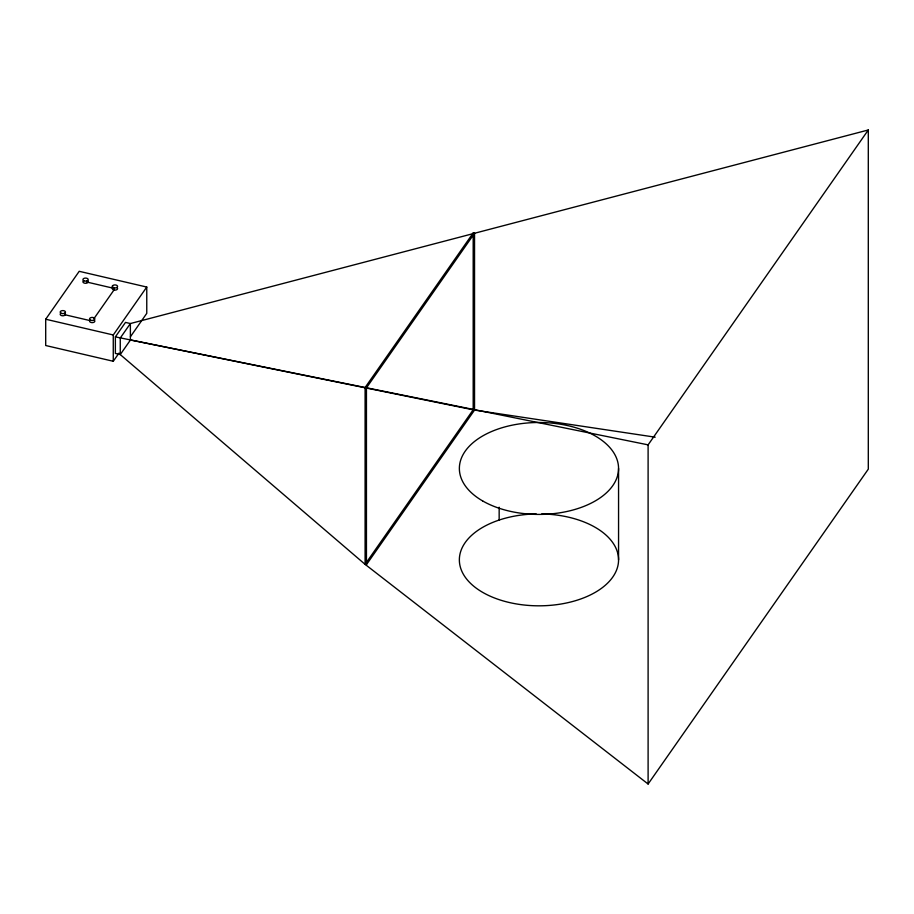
<?xml version="1.0" encoding="UTF-8"?>
<svg xmlns="http://www.w3.org/2000/svg" width="914" height="914" viewBox="0 0 914 914"><rect width="100%" height="100%" fill="white"/><g stroke="black" fill="none" stroke-linecap="round" stroke-linejoin="round"><path stroke-width="1.37" d="M118.991 353.09L113.267 361.27L45.7 345.515L45.7 319.226L79.21 271.309L146.766 287.053L146.766 313.353L130.428 336.729M93.822 318.803L113.964 290.012L113.964 287.853M113.267 361.27L113.267 334.97L146.766 287.053M115.37 336.878L125.492 322.402L130.382 323.545L868.3 129.982L868.3 469.145L648.106 784.018L365.097 564.349L120.26 354.575L115.37 353.432L115.37 336.878L648.106 444.855L868.3 129.982M365.097 387.536L473.189 232.956L474.537 233.264L474.537 410.078L366.445 564.658L365.097 564.349L365.097 387.536L366.445 387.844L474.537 233.264M365.097 564.349L473.189 409.769L473.189 232.956M129.674 339.814L474.537 410.078L655.189 437.178M86.91 282.06L112.491 288.036L112.491 285.876M473.189 409.769L474.537 410.078M89.515 320.471L65.282 314.827L65.282 312.668M45.7 319.226L113.267 334.97M648.106 444.855L648.106 784.018M618.561 468.459L618.561 559.848M499.158 507.201L499.158 520.055M366.445 387.844L366.445 564.658M541.716 513.919A79.598 45.963 0 0 1 607.433 583.292A79.598 45.963 0 0 1 470.482 583.292A79.598 45.963 0 0 1 536.198 513.919M65.271 313.662A2.639 1.52 0 0 1 62.518 315.776A2.639 1.52 0 0 1 60.724 313.342M87.15 280.529A2.639 1.52 0 0 1 87.687 282.666A2.639 1.52 0 0 1 83.985 282.974A2.639 1.52 0 0 1 83.46 280.838M117.369 288.001A2.639 1.52 0 0 1 114.627 290.115A2.639 1.52 0 0 1 112.833 287.682M94.473 320.323A2.639 1.52 0 0 1 92.257 322.631A2.639 1.52 0 0 1 89.903 320.368M130.382 323.545L120.26 338.02L120.26 354.575L130.382 340.099L130.382 323.545M482.672 500.952A79.598 45.963 0 0 0 615.842 480.353A79.598 45.963 0 0 0 518.352 424.062A79.598 45.963 0 0 0 482.672 500.952M90.372 320.049A2.639 1.52 0 0 0 94.77 319.317A2.639 1.52 0 0 0 91.491 317.478A2.639 1.52 0 0 0 90.372 320.049M83.985 280.815A2.639 1.52 0 0 0 88.19 279.775A2.639 1.52 0 0 0 84.534 278.199A2.639 1.52 0 0 0 83.985 280.815M61.249 313.319A2.639 1.52 0 0 0 65.454 312.291A2.639 1.52 0 0 0 61.809 310.703A2.639 1.52 0 0 0 61.249 313.319M113.359 287.659A2.639 1.52 0 0 0 117.563 286.619A2.639 1.52 0 0 0 113.907 285.042A2.639 1.52 0 0 0 113.359 287.659"/></g></svg>
